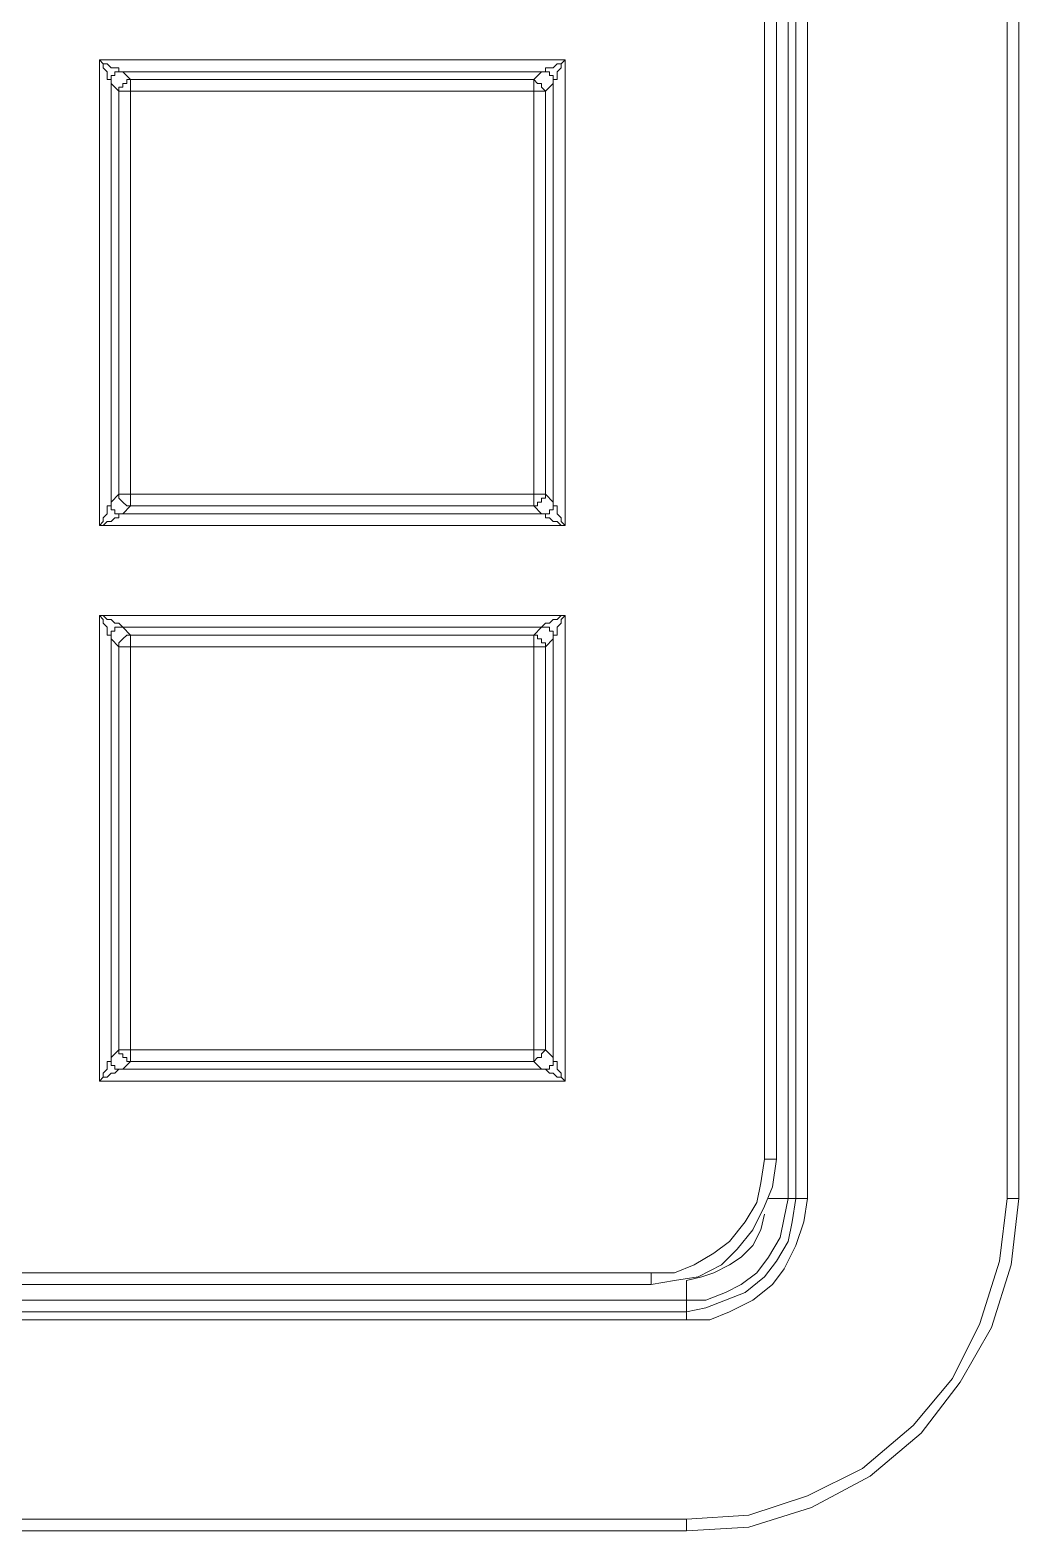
# Model space of a CAD drawing. Header units: centimetres. Extents: x -12.2 to 12.2, y -6.1 to 6.1.
# Drawn here: x -4.533 to -3.641, y -6.126 to -4.773 of the extents above; entities that cross this region are included whole.
import ezdxf

# ---------------------------------------------------------------- set-up
doc = ezdxf.new("R2010")
doc.units = ezdxf.units.CM
doc.header["$MEASUREMENT"] = 0
doc.layers.add('Camada 1', color=7, linetype='Continuous')

msp = doc.modelspace()

# ---------------------------------------------------------------- linework, layer by layer
at = {"layer": 'Camada 1', "lineweight": 9}
for points in [[(-3.84945, 5.81194), (-3.84945, 5.81194), (-3.84945, -5.8262), (-3.84945, -5.8262)], [(-3.8424, -5.8262), (-3.8424, -5.8262), (-3.8424, 5.81194), (-3.8424, 5.81194)], [(-3.83181, 5.81194), (-3.83181, 5.81194), (-3.83181, -5.8262), (-3.83181, -5.8262)], [(-3.6519, -5.8262), (-3.6519, -5.8262), (-3.6519, 5.81194), (-3.6519, 5.81194)], [(-3.64131, 5.81194), (-3.64131, 5.81194), (-3.64131, -5.8262), (-3.64131, -5.8262)], [(-3.87062, -5.79092), (-3.87062, -5.79092), (-3.87062, -2.9687), (-3.87062, -2.9687)], [(-3.86004, -2.9687), (-3.86004, -2.9687), (-3.86004, -5.79092), (-3.86004, -5.79092)], [(-4.47034, -4.79962), (-4.47034, -4.79962), (-4.05054, -4.79962), (-4.05054, -4.79962)], [(-4.47034, -5.21942), (-4.47034, -5.21942), (-4.47034, -4.79962), (-4.47034, -4.79962)], [(-4.05054, -4.79962), (-4.05054, -4.79962), (-4.05054, -5.21942), (-4.05054, -5.21942)], [(-4.0717, -4.8102), (-4.0717, -4.8102), (-4.44917, -4.8102), (-4.44917, -4.8102)], [(-4.44917, -4.8102), (-4.44917, -4.8102), (-4.44212, -4.81726), (-4.44212, -4.81726)], [(-4.44212, -4.81726), (-4.44212, -4.81726), (-4.07876, -4.81726), (-4.07876, -4.81726)], [(-4.07876, -4.81726), (-4.07876, -4.81726), (-4.0717, -4.8102), (-4.0717, -4.8102)], [(-4.45976, -4.82078), (-4.45976, -4.82078), (-4.45976, -5.19826), (-4.45976, -5.19826)], [(-4.4527, -4.82784), (-4.4527, -4.82784), (-4.45976, -4.82078), (-4.45976, -4.82078)], [(-4.4527, -5.1912), (-4.4527, -5.1912), (-4.4527, -4.82784), (-4.4527, -4.82784)], [(-4.07876, -4.82784), (-4.07876, -4.82784), (-4.44212, -4.82784), (-4.44212, -4.82784)], [(-4.44212, -4.82784), (-4.44212, -4.82784), (-4.44212, -5.1912), (-4.44212, -5.1912)], [(-4.07876, -5.1912), (-4.07876, -5.1912), (-4.07876, -4.82784), (-4.07876, -4.82784)], [(-4.06112, -4.82078), (-4.06112, -4.82078), (-4.06817, -4.82784), (-4.06817, -4.82784)], [(-4.06817, -4.82784), (-4.06817, -4.82784), (-4.06817, -5.1912), (-4.06817, -5.1912)], [(-4.06112, -5.19826), (-4.06112, -5.19826), (-4.06112, -4.82078), (-4.06112, -4.82078)], [(-4.45976, -5.19826), (-4.45976, -5.19826), (-4.4527, -5.1912), (-4.4527, -5.1912)], [(-4.44212, -5.1912), (-4.44212, -5.1912), (-4.07876, -5.1912), (-4.07876, -5.1912)], [(-4.06817, -5.1912), (-4.06817, -5.1912), (-4.06112, -5.19826), (-4.06112, -5.19826)], [(-4.44212, -5.20178), (-4.44212, -5.20178), (-4.44917, -5.20884), (-4.44917, -5.20884)], [(-4.44917, -5.20884), (-4.44917, -5.20884), (-4.0717, -5.20884), (-4.0717, -5.20884)], [(-4.07876, -5.20178), (-4.07876, -5.20178), (-4.44212, -5.20178), (-4.44212, -5.20178)], [(-4.0717, -5.20884), (-4.0717, -5.20884), (-4.07876, -5.20178), (-4.07876, -5.20178)], [(-4.05054, -5.21942), (-4.05054, -5.21942), (-4.47034, -5.21942), (-4.47034, -5.21942)], [(-4.47034, -5.30056), (-4.47034, -5.30056), (-4.05054, -5.30056), (-4.05054, -5.30056)], [(-4.47034, -5.72037), (-4.47034, -5.72037), (-4.47034, -5.30056), (-4.47034, -5.30056)], [(-4.05054, -5.30056), (-4.05054, -5.30056), (-4.05054, -5.72037), (-4.05054, -5.72037)], [(-4.0717, -5.31114), (-4.0717, -5.31114), (-4.44917, -5.31114), (-4.44917, -5.31114)], [(-4.44917, -5.31114), (-4.44917, -5.31114), (-4.44212, -5.3182), (-4.44212, -5.3182)], [(-4.44212, -5.3182), (-4.44212, -5.3182), (-4.07876, -5.3182), (-4.07876, -5.3182)], [(-4.07876, -5.3182), (-4.07876, -5.3182), (-4.0717, -5.31114), (-4.0717, -5.31114)], [(-4.45976, -5.32173), (-4.45976, -5.32173), (-4.45976, -5.6992), (-4.45976, -5.6992)], [(-4.4527, -5.32878), (-4.4527, -5.32878), (-4.45976, -5.32173), (-4.45976, -5.32173)], [(-4.4527, -5.69215), (-4.4527, -5.69215), (-4.4527, -5.32878), (-4.4527, -5.32878)], [(-4.44212, -5.32878), (-4.44212, -5.32878), (-4.44212, -5.69215), (-4.44212, -5.69215)], [(-4.07876, -5.32878), (-4.07876, -5.32878), (-4.44212, -5.32878), (-4.44212, -5.32878)], [(-4.07876, -5.69215), (-4.07876, -5.69215), (-4.07876, -5.32878), (-4.07876, -5.32878)], [(-4.06112, -5.32173), (-4.06112, -5.32173), (-4.06817, -5.32878), (-4.06817, -5.32878)], [(-4.06817, -5.32878), (-4.06817, -5.32878), (-4.06817, -5.69215), (-4.06817, -5.69215)], [(-4.06112, -5.6992), (-4.06112, -5.6992), (-4.06112, -5.32173), (-4.06112, -5.32173)], [(-4.45976, -5.6992), (-4.45976, -5.6992), (-4.4527, -5.69215), (-4.4527, -5.69215)], [(-4.44212, -5.69215), (-4.44212, -5.69215), (-4.07876, -5.69215), (-4.07876, -5.69215)], [(-4.06817, -5.69215), (-4.06817, -5.69215), (-4.06112, -5.6992), (-4.06112, -5.6992)], [(-4.44212, -5.70273), (-4.44212, -5.70273), (-4.44917, -5.70978), (-4.44917, -5.70978)], [(-4.44917, -5.70978), (-4.44917, -5.70978), (-4.0717, -5.70978), (-4.0717, -5.70978)], [(-4.07876, -5.70273), (-4.07876, -5.70273), (-4.44212, -5.70273), (-4.44212, -5.70273)], [(-4.0717, -5.70978), (-4.0717, -5.70978), (-4.07876, -5.70273), (-4.07876, -5.70273)], [(-4.05054, -5.72037), (-4.05054, -5.72037), (-4.47034, -5.72037), (-4.47034, -5.72037)], [(-3.84945, -5.8262), (-3.84945, -5.8262), (-3.8424, -5.8262), (-3.8424, -5.8262)], [(-11.83281, -5.89323), (-11.83281, -5.89323), (-3.97292, -5.89323), (-3.97292, -5.89323)], [(-3.97292, -5.90381), (-3.97292, -5.90381), (-11.83281, -5.90381), (-11.83281, -5.90381)], [(-3.94117, -5.91792), (-3.94117, -5.91792), (-11.86456, -5.91792), (-11.86456, -5.91792)], [(-3.94117, -5.91792), (-3.94117, -5.91792), (-3.94117, -5.92851), (-3.94117, -5.92851)], [(-11.86456, -5.92851), (-11.86456, -5.92851), (-3.94117, -5.92851), (-3.94117, -5.92851)], [(-3.94117, -5.93556), (-3.94117, -5.93556), (-11.86456, -5.93556), (-11.86456, -5.93556)], [(-11.86456, -6.11548), (-11.86456, -6.11548), (-3.94117, -6.11548), (-3.94117, -6.11548)], [(-3.94117, -6.12606), (-3.94117, -6.12606), (-11.86456, -6.12606), (-11.86456, -6.12606)]]:
    msp.add_open_spline(points, degree=3, dxfattribs=at)
for points, knots in [([(-4.47034, -4.79962), (-4.47034, -4.79962), (-4.46681, -4.80315), (-4.46681, -4.80315), (-4.46681, -4.80315), (-4.46329, -4.80315), (-4.46329, -4.80315), (-4.46329, -4.80315), (-4.45976, -4.80667), (-4.45976, -4.80667), (-4.45976, -4.80667), (-4.45623, -4.80667), (-4.45623, -4.80667), (-4.45623, -4.80667), (-4.4527, -4.80667), (-4.4527, -4.80667), (-4.4527, -4.80667), (-4.4527, -4.8102), (-4.4527, -4.8102), (-4.4527, -4.8102), (-4.44917, -4.8102), (-4.44917, -4.8102)], [0, 0, 0, 0, 0.1428571, 0.1428571, 0.1428571, 0.2857143, 0.2857143, 0.2857143, 0.4285714, 0.4285714, 0.4285714, 0.5714286, 0.5714286, 0.5714286, 0.7142857, 0.7142857, 0.7142857, 0.8571429, 0.8571429, 0.8571429, 1, 1, 1, 1]), ([(-4.45976, -4.82078), (-4.45976, -4.82078), (-4.45976, -4.82078), (-4.45976, -4.82078), (-4.45976, -4.82078), (-4.45976, -4.81726), (-4.45976, -4.81726), (-4.45976, -4.81726), (-4.46329, -4.81726), (-4.46329, -4.81726), (-4.46329, -4.81726), (-4.46329, -4.81373), (-4.46329, -4.81373), (-4.46329, -4.81373), (-4.46329, -4.8102), (-4.46329, -4.8102), (-4.46329, -4.8102), (-4.46681, -4.80667), (-4.46681, -4.80667), (-4.46681, -4.80667), (-4.46681, -4.80315), (-4.46681, -4.80315), (-4.46681, -4.80315), (-4.47034, -4.79962), (-4.47034, -4.79962)], [0, 0, 0, 0, 0.125, 0.125, 0.125, 0.25, 0.25, 0.25, 0.375, 0.375, 0.375, 0.5, 0.5, 0.5, 0.625, 0.625, 0.625, 0.75, 0.75, 0.75, 0.875, 0.875, 0.875, 1, 1, 1, 1]), ([(-4.0717, -4.8102), (-4.0717, -4.8102), (-4.0717, -4.8102), (-4.0717, -4.8102), (-4.0717, -4.8102), (-4.06817, -4.8102), (-4.06817, -4.8102), (-4.06817, -4.8102), (-4.06817, -4.80667), (-4.06817, -4.80667), (-4.06817, -4.80667), (-4.06465, -4.80667), (-4.06465, -4.80667), (-4.06465, -4.80667), (-4.06112, -4.80667), (-4.06112, -4.80667), (-4.06112, -4.80667), (-4.05759, -4.80315), (-4.05759, -4.80315), (-4.05759, -4.80315), (-4.05406, -4.80315), (-4.05406, -4.80315), (-4.05406, -4.80315), (-4.05054, -4.79962), (-4.05054, -4.79962)], [0, 0, 0, 0, 0.125, 0.125, 0.125, 0.25, 0.25, 0.25, 0.375, 0.375, 0.375, 0.5, 0.5, 0.5, 0.625, 0.625, 0.625, 0.75, 0.75, 0.75, 0.875, 0.875, 0.875, 1, 1, 1, 1]), ([(-4.05054, -4.79962), (-4.05054, -4.79962), (-4.05406, -4.80315), (-4.05406, -4.80315), (-4.05406, -4.80315), (-4.05406, -4.80667), (-4.05406, -4.80667), (-4.05406, -4.80667), (-4.05759, -4.8102), (-4.05759, -4.8102), (-4.05759, -4.8102), (-4.05759, -4.81373), (-4.05759, -4.81373), (-4.05759, -4.81373), (-4.05759, -4.81726), (-4.05759, -4.81726), (-4.05759, -4.81726), (-4.06112, -4.81726), (-4.06112, -4.81726), (-4.06112, -4.81726), (-4.06112, -4.82078), (-4.06112, -4.82078)], [0, 0, 0, 0, 0.1428571, 0.1428571, 0.1428571, 0.2857143, 0.2857143, 0.2857143, 0.4285714, 0.4285714, 0.4285714, 0.5714286, 0.5714286, 0.5714286, 0.7142857, 0.7142857, 0.7142857, 0.8571429, 0.8571429, 0.8571429, 1, 1, 1, 1]), ([(-4.44917, -4.8102), (-4.44917, -4.8102), (-4.4527, -4.8102), (-4.4527, -4.8102), (-4.4527, -4.8102), (-4.45623, -4.8102), (-4.45623, -4.8102), (-4.45623, -4.8102), (-4.45623, -4.81373), (-4.45623, -4.81373), (-4.45623, -4.81373), (-4.45976, -4.81373), (-4.45976, -4.81373), (-4.45976, -4.81373), (-4.45976, -4.81726), (-4.45976, -4.81726), (-4.45976, -4.81726), (-4.45976, -4.82078), (-4.45976, -4.82078)], [0, 0, 0, 0, 0.1666667, 0.1666667, 0.1666667, 0.3333333, 0.3333333, 0.3333333, 0.5, 0.5, 0.5, 0.6666667, 0.6666667, 0.6666667, 0.8333333, 0.8333333, 0.8333333, 1, 1, 1, 1]), ([(-4.44212, -4.81726), (-4.44212, -4.81726), (-4.44565, -4.81726), (-4.44565, -4.81726), (-4.44565, -4.81726), (-4.44565, -4.82078), (-4.44565, -4.82078), (-4.44565, -4.82078), (-4.44917, -4.82078), (-4.44917, -4.82078), (-4.44917, -4.82078), (-4.44917, -4.82431), (-4.44917, -4.82431), (-4.44917, -4.82431), (-4.4527, -4.82431), (-4.4527, -4.82431), (-4.4527, -4.82431), (-4.4527, -4.82784), (-4.4527, -4.82784)], [0, 0, 0, 0, 0.1666667, 0.1666667, 0.1666667, 0.3333333, 0.3333333, 0.3333333, 0.5, 0.5, 0.5, 0.6666667, 0.6666667, 0.6666667, 0.8333333, 0.8333333, 0.8333333, 1, 1, 1, 1]), ([(-4.44212, -4.81726), (-4.44212, -4.81726), (-4.44212, -4.81726), (-4.44212, -4.81726), (-4.44212, -4.81726), (-4.44212, -4.82078), (-4.44212, -4.82078), (-4.44212, -4.82078), (-4.44212, -4.82431), (-4.44212, -4.82431), (-4.44212, -4.82431), (-4.44212, -4.82784), (-4.44212, -4.82784)], [0, 0, 0, 0, 0.25, 0.25, 0.25, 0.5, 0.5, 0.5, 0.75, 0.75, 0.75, 1, 1, 1, 1]), ([(-4.06817, -4.82784), (-4.06817, -4.82784), (-4.06817, -4.82784), (-4.06817, -4.82784), (-4.06817, -4.82784), (-4.0717, -4.82431), (-4.0717, -4.82431), (-4.0717, -4.82431), (-4.0717, -4.82078), (-4.0717, -4.82078), (-4.0717, -4.82078), (-4.07523, -4.82078), (-4.07523, -4.82078), (-4.07523, -4.82078), (-4.07876, -4.81726), (-4.07876, -4.81726)], [0, 0, 0, 0, 0.2, 0.2, 0.2, 0.4, 0.4, 0.4, 0.6, 0.6, 0.6, 0.8, 0.8, 0.8, 1, 1, 1, 1]), ([(-4.07876, -4.81726), (-4.07876, -4.81726), (-4.07876, -4.81726), (-4.07876, -4.81726), (-4.07876, -4.81726), (-4.07876, -4.82078), (-4.07876, -4.82078), (-4.07876, -4.82078), (-4.07876, -4.82431), (-4.07876, -4.82431), (-4.07876, -4.82431), (-4.07876, -4.82784), (-4.07876, -4.82784)], [0, 0, 0, 0, 0.25, 0.25, 0.25, 0.5, 0.5, 0.5, 0.75, 0.75, 0.75, 1, 1, 1, 1]), ([(-4.06112, -4.82078), (-4.06112, -4.82078), (-4.06112, -4.81726), (-4.06112, -4.81726), (-4.06112, -4.81726), (-4.06112, -4.81373), (-4.06112, -4.81373), (-4.06112, -4.81373), (-4.06465, -4.81373), (-4.06465, -4.81373), (-4.06465, -4.81373), (-4.06465, -4.8102), (-4.06465, -4.8102), (-4.06465, -4.8102), (-4.06817, -4.8102), (-4.06817, -4.8102), (-4.06817, -4.8102), (-4.0717, -4.8102), (-4.0717, -4.8102)], [0, 0, 0, 0, 0.1666667, 0.1666667, 0.1666667, 0.3333333, 0.3333333, 0.3333333, 0.5, 0.5, 0.5, 0.6666667, 0.6666667, 0.6666667, 0.8333333, 0.8333333, 0.8333333, 1, 1, 1, 1]), ([(-4.44212, -4.82784), (-4.44212, -4.82784), (-4.44565, -4.82784), (-4.44565, -4.82784), (-4.44565, -4.82784), (-4.44917, -4.82784), (-4.44917, -4.82784), (-4.44917, -4.82784), (-4.4527, -4.82784), (-4.4527, -4.82784)], [0, 0, 0, 0, 0.3333333, 0.3333333, 0.3333333, 0.6666667, 0.6666667, 0.6666667, 1, 1, 1, 1]), ([(-4.06817, -4.82784), (-4.06817, -4.82784), (-4.06817, -4.82784), (-4.06817, -4.82784), (-4.06817, -4.82784), (-4.0717, -4.82784), (-4.0717, -4.82784), (-4.0717, -4.82784), (-4.07523, -4.82784), (-4.07523, -4.82784), (-4.07523, -4.82784), (-4.07876, -4.82784), (-4.07876, -4.82784)], [0, 0, 0, 0, 0.25, 0.25, 0.25, 0.5, 0.5, 0.5, 0.75, 0.75, 0.75, 1, 1, 1, 1]), ([(-4.4527, -5.1912), (-4.4527, -5.1912), (-4.4527, -5.19473), (-4.4527, -5.19473), (-4.4527, -5.19473), (-4.44917, -5.19826), (-4.44917, -5.19826), (-4.44917, -5.19826), (-4.44565, -5.20178), (-4.44565, -5.20178), (-4.44565, -5.20178), (-4.44212, -5.20178), (-4.44212, -5.20178)], [0, 0, 0, 0, 0.25, 0.25, 0.25, 0.5, 0.5, 0.5, 0.75, 0.75, 0.75, 1, 1, 1, 1]), ([(-4.44212, -5.1912), (-4.44212, -5.1912), (-4.44565, -5.1912), (-4.44565, -5.1912), (-4.44565, -5.1912), (-4.44917, -5.1912), (-4.44917, -5.1912), (-4.44917, -5.1912), (-4.4527, -5.1912), (-4.4527, -5.1912)], [0, 0, 0, 0, 0.3333333, 0.3333333, 0.3333333, 0.6666667, 0.6666667, 0.6666667, 1, 1, 1, 1]), ([(-4.44212, -5.1912), (-4.44212, -5.1912), (-4.44212, -5.19473), (-4.44212, -5.19473), (-4.44212, -5.19473), (-4.44212, -5.19826), (-4.44212, -5.19826), (-4.44212, -5.19826), (-4.44212, -5.20178), (-4.44212, -5.20178)], [0, 0, 0, 0, 0.3333333, 0.3333333, 0.3333333, 0.6666667, 0.6666667, 0.6666667, 1, 1, 1, 1]), ([(-4.06817, -5.1912), (-4.06817, -5.1912), (-4.06817, -5.19473), (-4.06817, -5.19473), (-4.06817, -5.19473), (-4.0717, -5.19473), (-4.0717, -5.19473), (-4.0717, -5.19473), (-4.0717, -5.19826), (-4.0717, -5.19826), (-4.0717, -5.19826), (-4.07523, -5.19826), (-4.07523, -5.19826), (-4.07523, -5.19826), (-4.07523, -5.20178), (-4.07523, -5.20178), (-4.07523, -5.20178), (-4.07876, -5.20178), (-4.07876, -5.20178)], [0, 0, 0, 0, 0.1666667, 0.1666667, 0.1666667, 0.3333333, 0.3333333, 0.3333333, 0.5, 0.5, 0.5, 0.6666667, 0.6666667, 0.6666667, 0.8333333, 0.8333333, 0.8333333, 1, 1, 1, 1]), ([(-4.07876, -5.1912), (-4.07876, -5.1912), (-4.07876, -5.19473), (-4.07876, -5.19473), (-4.07876, -5.19473), (-4.07876, -5.19826), (-4.07876, -5.19826), (-4.07876, -5.19826), (-4.07876, -5.20178), (-4.07876, -5.20178)], [0, 0, 0, 0, 0.3333333, 0.3333333, 0.3333333, 0.6666667, 0.6666667, 0.6666667, 1, 1, 1, 1]), ([(-4.06817, -5.1912), (-4.06817, -5.1912), (-4.06817, -5.1912), (-4.06817, -5.1912), (-4.06817, -5.1912), (-4.0717, -5.1912), (-4.0717, -5.1912), (-4.0717, -5.1912), (-4.07523, -5.1912), (-4.07523, -5.1912), (-4.07523, -5.1912), (-4.07876, -5.1912), (-4.07876, -5.1912)], [0, 0, 0, 0, 0.25, 0.25, 0.25, 0.5, 0.5, 0.5, 0.75, 0.75, 0.75, 1, 1, 1, 1]), ([(-4.47034, -5.21942), (-4.47034, -5.21942), (-4.46681, -5.2159), (-4.46681, -5.2159), (-4.46681, -5.2159), (-4.46681, -5.21237), (-4.46681, -5.21237), (-4.46681, -5.21237), (-4.46329, -5.20884), (-4.46329, -5.20884), (-4.46329, -5.20884), (-4.46329, -5.20531), (-4.46329, -5.20531), (-4.46329, -5.20531), (-4.46329, -5.20178), (-4.46329, -5.20178), (-4.46329, -5.20178), (-4.45976, -5.20178), (-4.45976, -5.20178), (-4.45976, -5.20178), (-4.45976, -5.19826), (-4.45976, -5.19826)], [0, 0, 0, 0, 0.1428571, 0.1428571, 0.1428571, 0.2857143, 0.2857143, 0.2857143, 0.4285714, 0.4285714, 0.4285714, 0.5714286, 0.5714286, 0.5714286, 0.7142857, 0.7142857, 0.7142857, 0.8571429, 0.8571429, 0.8571429, 1, 1, 1, 1]), ([(-4.44917, -5.20884), (-4.44917, -5.20884), (-4.44917, -5.20884), (-4.44917, -5.20884), (-4.44917, -5.20884), (-4.4527, -5.20884), (-4.4527, -5.20884), (-4.4527, -5.20884), (-4.4527, -5.21237), (-4.4527, -5.21237), (-4.4527, -5.21237), (-4.45623, -5.21237), (-4.45623, -5.21237), (-4.45623, -5.21237), (-4.45976, -5.2159), (-4.45976, -5.2159), (-4.45976, -5.2159), (-4.46329, -5.2159), (-4.46329, -5.2159), (-4.46329, -5.2159), (-4.46681, -5.21942), (-4.46681, -5.21942), (-4.46681, -5.21942), (-4.47034, -5.21942), (-4.47034, -5.21942)], [0, 0, 0, 0, 0.125, 0.125, 0.125, 0.25, 0.25, 0.25, 0.375, 0.375, 0.375, 0.5, 0.5, 0.5, 0.625, 0.625, 0.625, 0.75, 0.75, 0.75, 0.875, 0.875, 0.875, 1, 1, 1, 1]), ([(-4.45976, -5.19826), (-4.45976, -5.19826), (-4.45976, -5.20178), (-4.45976, -5.20178), (-4.45976, -5.20178), (-4.45976, -5.20531), (-4.45976, -5.20531), (-4.45976, -5.20531), (-4.45623, -5.20531), (-4.45623, -5.20531), (-4.45623, -5.20531), (-4.45623, -5.20884), (-4.45623, -5.20884), (-4.45623, -5.20884), (-4.4527, -5.20884), (-4.4527, -5.20884), (-4.4527, -5.20884), (-4.44917, -5.20884), (-4.44917, -5.20884)], [0, 0, 0, 0, 0.1666667, 0.1666667, 0.1666667, 0.3333333, 0.3333333, 0.3333333, 0.5, 0.5, 0.5, 0.6666667, 0.6666667, 0.6666667, 0.8333333, 0.8333333, 0.8333333, 1, 1, 1, 1]), ([(-4.06112, -5.19826), (-4.06112, -5.19826), (-4.06112, -5.20178), (-4.06112, -5.20178), (-4.06112, -5.20178), (-4.06112, -5.20531), (-4.06112, -5.20531), (-4.06112, -5.20531), (-4.06465, -5.20531), (-4.06465, -5.20531), (-4.06465, -5.20531), (-4.06465, -5.20884), (-4.06465, -5.20884), (-4.06465, -5.20884), (-4.06817, -5.20884), (-4.06817, -5.20884), (-4.06817, -5.20884), (-4.0717, -5.20884), (-4.0717, -5.20884)], [0, 0, 0, 0, 0.1666667, 0.1666667, 0.1666667, 0.3333333, 0.3333333, 0.3333333, 0.5, 0.5, 0.5, 0.6666667, 0.6666667, 0.6666667, 0.8333333, 0.8333333, 0.8333333, 1, 1, 1, 1]), ([(-4.05054, -5.21942), (-4.05054, -5.21942), (-4.05406, -5.21942), (-4.05406, -5.21942), (-4.05406, -5.21942), (-4.05759, -5.2159), (-4.05759, -5.2159), (-4.05759, -5.2159), (-4.06112, -5.2159), (-4.06112, -5.2159), (-4.06112, -5.2159), (-4.06465, -5.21237), (-4.06465, -5.21237), (-4.06465, -5.21237), (-4.06817, -5.21237), (-4.06817, -5.21237), (-4.06817, -5.21237), (-4.06817, -5.20884), (-4.06817, -5.20884), (-4.06817, -5.20884), (-4.0717, -5.20884), (-4.0717, -5.20884)], [0, 0, 0, 0, 0.1428571, 0.1428571, 0.1428571, 0.2857143, 0.2857143, 0.2857143, 0.4285714, 0.4285714, 0.4285714, 0.5714286, 0.5714286, 0.5714286, 0.7142857, 0.7142857, 0.7142857, 0.8571429, 0.8571429, 0.8571429, 1, 1, 1, 1]), ([(-4.06112, -5.19826), (-4.06112, -5.19826), (-4.06112, -5.20178), (-4.06112, -5.20178), (-4.06112, -5.20178), (-4.05759, -5.20178), (-4.05759, -5.20178), (-4.05759, -5.20178), (-4.05759, -5.20531), (-4.05759, -5.20531), (-4.05759, -5.20531), (-4.05759, -5.20884), (-4.05759, -5.20884), (-4.05759, -5.20884), (-4.05406, -5.21237), (-4.05406, -5.21237), (-4.05406, -5.21237), (-4.05406, -5.2159), (-4.05406, -5.2159), (-4.05406, -5.2159), (-4.05054, -5.21942), (-4.05054, -5.21942)], [0, 0, 0, 0, 0.1428571, 0.1428571, 0.1428571, 0.2857143, 0.2857143, 0.2857143, 0.4285714, 0.4285714, 0.4285714, 0.5714286, 0.5714286, 0.5714286, 0.7142857, 0.7142857, 0.7142857, 0.8571429, 0.8571429, 0.8571429, 1, 1, 1, 1]), ([(-4.45976, -5.32173), (-4.45976, -5.32173), (-4.45976, -5.3182), (-4.45976, -5.3182), (-4.45976, -5.3182), (-4.46329, -5.3182), (-4.46329, -5.3182), (-4.46329, -5.3182), (-4.46329, -5.31467), (-4.46329, -5.31467), (-4.46329, -5.31467), (-4.46329, -5.31114), (-4.46329, -5.31114), (-4.46329, -5.31114), (-4.46681, -5.30762), (-4.46681, -5.30762), (-4.46681, -5.30762), (-4.46681, -5.30409), (-4.46681, -5.30409), (-4.46681, -5.30409), (-4.47034, -5.30056), (-4.47034, -5.30056)], [0, 0, 0, 0, 0.1428571, 0.1428571, 0.1428571, 0.2857143, 0.2857143, 0.2857143, 0.4285714, 0.4285714, 0.4285714, 0.5714286, 0.5714286, 0.5714286, 0.7142857, 0.7142857, 0.7142857, 0.8571429, 0.8571429, 0.8571429, 1, 1, 1, 1]), ([(-4.47034, -5.30056), (-4.47034, -5.30056), (-4.46681, -5.30056), (-4.46681, -5.30056), (-4.46681, -5.30056), (-4.46329, -5.30409), (-4.46329, -5.30409), (-4.46329, -5.30409), (-4.45976, -5.30409), (-4.45976, -5.30409), (-4.45976, -5.30409), (-4.45623, -5.30762), (-4.45623, -5.30762), (-4.45623, -5.30762), (-4.4527, -5.30762), (-4.4527, -5.30762), (-4.4527, -5.30762), (-4.44917, -5.31114), (-4.44917, -5.31114)], [0, 0, 0, 0, 0.1666667, 0.1666667, 0.1666667, 0.3333333, 0.3333333, 0.3333333, 0.5, 0.5, 0.5, 0.6666667, 0.6666667, 0.6666667, 0.8333333, 0.8333333, 0.8333333, 1, 1, 1, 1]), ([(-4.0717, -5.31114), (-4.0717, -5.31114), (-4.0717, -5.31114), (-4.0717, -5.31114), (-4.0717, -5.31114), (-4.06817, -5.30762), (-4.06817, -5.30762), (-4.06817, -5.30762), (-4.06465, -5.30762), (-4.06465, -5.30762), (-4.06465, -5.30762), (-4.06112, -5.30409), (-4.06112, -5.30409), (-4.06112, -5.30409), (-4.05759, -5.30409), (-4.05759, -5.30409), (-4.05759, -5.30409), (-4.05406, -5.30056), (-4.05406, -5.30056), (-4.05406, -5.30056), (-4.05054, -5.30056), (-4.05054, -5.30056)], [0, 0, 0, 0, 0.1428571, 0.1428571, 0.1428571, 0.2857143, 0.2857143, 0.2857143, 0.4285714, 0.4285714, 0.4285714, 0.5714286, 0.5714286, 0.5714286, 0.7142857, 0.7142857, 0.7142857, 0.8571429, 0.8571429, 0.8571429, 1, 1, 1, 1]), ([(-4.05054, -5.30056), (-4.05054, -5.30056), (-4.05406, -5.30409), (-4.05406, -5.30409), (-4.05406, -5.30409), (-4.05406, -5.30762), (-4.05406, -5.30762), (-4.05406, -5.30762), (-4.05759, -5.31114), (-4.05759, -5.31114), (-4.05759, -5.31114), (-4.05759, -5.31467), (-4.05759, -5.31467), (-4.05759, -5.31467), (-4.05759, -5.3182), (-4.05759, -5.3182), (-4.05759, -5.3182), (-4.06112, -5.3182), (-4.06112, -5.3182), (-4.06112, -5.3182), (-4.06112, -5.32173), (-4.06112, -5.32173)], [0, 0, 0, 0, 0.1428571, 0.1428571, 0.1428571, 0.2857143, 0.2857143, 0.2857143, 0.4285714, 0.4285714, 0.4285714, 0.5714286, 0.5714286, 0.5714286, 0.7142857, 0.7142857, 0.7142857, 0.8571429, 0.8571429, 0.8571429, 1, 1, 1, 1]), ([(-4.44917, -5.31114), (-4.44917, -5.31114), (-4.4527, -5.31114), (-4.4527, -5.31114), (-4.4527, -5.31114), (-4.45623, -5.31114), (-4.45623, -5.31114), (-4.45623, -5.31114), (-4.45623, -5.31467), (-4.45623, -5.31467), (-4.45623, -5.31467), (-4.45976, -5.31467), (-4.45976, -5.31467), (-4.45976, -5.31467), (-4.45976, -5.3182), (-4.45976, -5.3182), (-4.45976, -5.3182), (-4.45976, -5.32173), (-4.45976, -5.32173)], [0, 0, 0, 0, 0.1666667, 0.1666667, 0.1666667, 0.3333333, 0.3333333, 0.3333333, 0.5, 0.5, 0.5, 0.6666667, 0.6666667, 0.6666667, 0.8333333, 0.8333333, 0.8333333, 1, 1, 1, 1]), ([(-4.44212, -5.3182), (-4.44212, -5.3182), (-4.44565, -5.3182), (-4.44565, -5.3182), (-4.44565, -5.3182), (-4.44917, -5.32173), (-4.44917, -5.32173), (-4.44917, -5.32173), (-4.4527, -5.32526), (-4.4527, -5.32526), (-4.4527, -5.32526), (-4.4527, -5.32878), (-4.4527, -5.32878)], [0, 0, 0, 0, 0.25, 0.25, 0.25, 0.5, 0.5, 0.5, 0.75, 0.75, 0.75, 1, 1, 1, 1]), ([(-4.44212, -5.3182), (-4.44212, -5.3182), (-4.44212, -5.3182), (-4.44212, -5.3182), (-4.44212, -5.3182), (-4.44212, -5.32173), (-4.44212, -5.32173), (-4.44212, -5.32173), (-4.44212, -5.32526), (-4.44212, -5.32526), (-4.44212, -5.32526), (-4.44212, -5.32878), (-4.44212, -5.32878)], [0, 0, 0, 0, 0.25, 0.25, 0.25, 0.5, 0.5, 0.5, 0.75, 0.75, 0.75, 1, 1, 1, 1]), ([(-4.06817, -5.32878), (-4.06817, -5.32878), (-4.06817, -5.32526), (-4.06817, -5.32526), (-4.06817, -5.32526), (-4.0717, -5.32526), (-4.0717, -5.32526), (-4.0717, -5.32526), (-4.0717, -5.32173), (-4.0717, -5.32173), (-4.0717, -5.32173), (-4.07523, -5.32173), (-4.07523, -5.32173), (-4.07523, -5.32173), (-4.07523, -5.3182), (-4.07523, -5.3182), (-4.07523, -5.3182), (-4.07876, -5.3182), (-4.07876, -5.3182)], [0, 0, 0, 0, 0.1666667, 0.1666667, 0.1666667, 0.3333333, 0.3333333, 0.3333333, 0.5, 0.5, 0.5, 0.6666667, 0.6666667, 0.6666667, 0.8333333, 0.8333333, 0.8333333, 1, 1, 1, 1]), ([(-4.07876, -5.3182), (-4.07876, -5.3182), (-4.07876, -5.3182), (-4.07876, -5.3182), (-4.07876, -5.3182), (-4.07876, -5.32173), (-4.07876, -5.32173), (-4.07876, -5.32173), (-4.07876, -5.32526), (-4.07876, -5.32526), (-4.07876, -5.32526), (-4.07876, -5.32878), (-4.07876, -5.32878)], [0, 0, 0, 0, 0.25, 0.25, 0.25, 0.5, 0.5, 0.5, 0.75, 0.75, 0.75, 1, 1, 1, 1]), ([(-4.06112, -5.32173), (-4.06112, -5.32173), (-4.06112, -5.3182), (-4.06112, -5.3182), (-4.06112, -5.3182), (-4.06112, -5.31467), (-4.06112, -5.31467), (-4.06112, -5.31467), (-4.06465, -5.31467), (-4.06465, -5.31467), (-4.06465, -5.31467), (-4.06465, -5.31114), (-4.06465, -5.31114), (-4.06465, -5.31114), (-4.06817, -5.31114), (-4.06817, -5.31114), (-4.06817, -5.31114), (-4.0717, -5.31114), (-4.0717, -5.31114)], [0, 0, 0, 0, 0.1666667, 0.1666667, 0.1666667, 0.3333333, 0.3333333, 0.3333333, 0.5, 0.5, 0.5, 0.6666667, 0.6666667, 0.6666667, 0.8333333, 0.8333333, 0.8333333, 1, 1, 1, 1]), ([(-4.44212, -5.32878), (-4.44212, -5.32878), (-4.44565, -5.32878), (-4.44565, -5.32878), (-4.44565, -5.32878), (-4.44917, -5.32878), (-4.44917, -5.32878), (-4.44917, -5.32878), (-4.4527, -5.32878), (-4.4527, -5.32878)], [0, 0, 0, 0, 0.3333333, 0.3333333, 0.3333333, 0.6666667, 0.6666667, 0.6666667, 1, 1, 1, 1]), ([(-4.06817, -5.32878), (-4.06817, -5.32878), (-4.06817, -5.32878), (-4.06817, -5.32878), (-4.06817, -5.32878), (-4.0717, -5.32878), (-4.0717, -5.32878), (-4.0717, -5.32878), (-4.07523, -5.32878), (-4.07523, -5.32878), (-4.07523, -5.32878), (-4.07876, -5.32878), (-4.07876, -5.32878)], [0, 0, 0, 0, 0.25, 0.25, 0.25, 0.5, 0.5, 0.5, 0.75, 0.75, 0.75, 1, 1, 1, 1]), ([(-4.4527, -5.69215), (-4.4527, -5.69215), (-4.4527, -5.69215), (-4.4527, -5.69215), (-4.4527, -5.69215), (-4.4527, -5.69567), (-4.4527, -5.69567), (-4.4527, -5.69567), (-4.44917, -5.69567), (-4.44917, -5.69567), (-4.44917, -5.69567), (-4.44917, -5.6992), (-4.44917, -5.6992), (-4.44917, -5.6992), (-4.44565, -5.6992), (-4.44565, -5.6992), (-4.44565, -5.6992), (-4.44565, -5.70273), (-4.44565, -5.70273), (-4.44565, -5.70273), (-4.44212, -5.70273), (-4.44212, -5.70273)], [0, 0, 0, 0, 0.1428571, 0.1428571, 0.1428571, 0.2857143, 0.2857143, 0.2857143, 0.4285714, 0.4285714, 0.4285714, 0.5714286, 0.5714286, 0.5714286, 0.7142857, 0.7142857, 0.7142857, 0.8571429, 0.8571429, 0.8571429, 1, 1, 1, 1]), ([(-4.44212, -5.69215), (-4.44212, -5.69215), (-4.44565, -5.69215), (-4.44565, -5.69215), (-4.44565, -5.69215), (-4.44917, -5.69215), (-4.44917, -5.69215), (-4.44917, -5.69215), (-4.4527, -5.69215), (-4.4527, -5.69215)], [0, 0, 0, 0, 0.3333333, 0.3333333, 0.3333333, 0.6666667, 0.6666667, 0.6666667, 1, 1, 1, 1]), ([(-4.44212, -5.69215), (-4.44212, -5.69215), (-4.44212, -5.69215), (-4.44212, -5.69215), (-4.44212, -5.69215), (-4.44212, -5.69567), (-4.44212, -5.69567), (-4.44212, -5.69567), (-4.44212, -5.6992), (-4.44212, -5.6992), (-4.44212, -5.6992), (-4.44212, -5.70273), (-4.44212, -5.70273)], [0, 0, 0, 0, 0.25, 0.25, 0.25, 0.5, 0.5, 0.5, 0.75, 0.75, 0.75, 1, 1, 1, 1]), ([(-4.06817, -5.69215), (-4.06817, -5.69215), (-4.06817, -5.69215), (-4.06817, -5.69215), (-4.06817, -5.69215), (-4.0717, -5.69567), (-4.0717, -5.69567), (-4.0717, -5.69567), (-4.0717, -5.6992), (-4.0717, -5.6992), (-4.0717, -5.6992), (-4.07523, -5.6992), (-4.07523, -5.6992), (-4.07523, -5.6992), (-4.07876, -5.70273), (-4.07876, -5.70273)], [0, 0, 0, 0, 0.2, 0.2, 0.2, 0.4, 0.4, 0.4, 0.6, 0.6, 0.6, 0.8, 0.8, 0.8, 1, 1, 1, 1]), ([(-4.07876, -5.69215), (-4.07876, -5.69215), (-4.07876, -5.69215), (-4.07876, -5.69215), (-4.07876, -5.69215), (-4.07876, -5.69567), (-4.07876, -5.69567), (-4.07876, -5.69567), (-4.07876, -5.6992), (-4.07876, -5.6992), (-4.07876, -5.6992), (-4.07876, -5.70273), (-4.07876, -5.70273)], [0, 0, 0, 0, 0.25, 0.25, 0.25, 0.5, 0.5, 0.5, 0.75, 0.75, 0.75, 1, 1, 1, 1]), ([(-4.06817, -5.69215), (-4.06817, -5.69215), (-4.06817, -5.69215), (-4.06817, -5.69215), (-4.06817, -5.69215), (-4.0717, -5.69215), (-4.0717, -5.69215), (-4.0717, -5.69215), (-4.07523, -5.69215), (-4.07523, -5.69215), (-4.07523, -5.69215), (-4.07876, -5.69215), (-4.07876, -5.69215)], [0, 0, 0, 0, 0.25, 0.25, 0.25, 0.5, 0.5, 0.5, 0.75, 0.75, 0.75, 1, 1, 1, 1]), ([(-4.47034, -5.72037), (-4.47034, -5.72037), (-4.46681, -5.71684), (-4.46681, -5.71684), (-4.46681, -5.71684), (-4.46681, -5.71331), (-4.46681, -5.71331), (-4.46681, -5.71331), (-4.46329, -5.70978), (-4.46329, -5.70978), (-4.46329, -5.70978), (-4.46329, -5.70626), (-4.46329, -5.70626), (-4.46329, -5.70626), (-4.46329, -5.70273), (-4.46329, -5.70273), (-4.46329, -5.70273), (-4.45976, -5.70273), (-4.45976, -5.70273), (-4.45976, -5.70273), (-4.45976, -5.6992), (-4.45976, -5.6992)], [0, 0, 0, 0, 0.1428571, 0.1428571, 0.1428571, 0.2857143, 0.2857143, 0.2857143, 0.4285714, 0.4285714, 0.4285714, 0.5714286, 0.5714286, 0.5714286, 0.7142857, 0.7142857, 0.7142857, 0.8571429, 0.8571429, 0.8571429, 1, 1, 1, 1]), ([(-4.44917, -5.70978), (-4.44917, -5.70978), (-4.44917, -5.70978), (-4.44917, -5.70978), (-4.44917, -5.70978), (-4.4527, -5.70978), (-4.4527, -5.70978), (-4.4527, -5.70978), (-4.45623, -5.71331), (-4.45623, -5.71331), (-4.45623, -5.71331), (-4.45976, -5.71331), (-4.45976, -5.71331), (-4.45976, -5.71331), (-4.46329, -5.71684), (-4.46329, -5.71684), (-4.46329, -5.71684), (-4.46681, -5.71684), (-4.46681, -5.71684), (-4.46681, -5.71684), (-4.47034, -5.72037), (-4.47034, -5.72037)], [0, 0, 0, 0, 0.1428571, 0.1428571, 0.1428571, 0.2857143, 0.2857143, 0.2857143, 0.4285714, 0.4285714, 0.4285714, 0.5714286, 0.5714286, 0.5714286, 0.7142857, 0.7142857, 0.7142857, 0.8571429, 0.8571429, 0.8571429, 1, 1, 1, 1]), ([(-4.45976, -5.6992), (-4.45976, -5.6992), (-4.45976, -5.70273), (-4.45976, -5.70273), (-4.45976, -5.70273), (-4.45976, -5.70626), (-4.45976, -5.70626), (-4.45976, -5.70626), (-4.45623, -5.70626), (-4.45623, -5.70626), (-4.45623, -5.70626), (-4.45623, -5.70978), (-4.45623, -5.70978), (-4.45623, -5.70978), (-4.4527, -5.70978), (-4.4527, -5.70978), (-4.4527, -5.70978), (-4.44917, -5.70978), (-4.44917, -5.70978)], [0, 0, 0, 0, 0.1666667, 0.1666667, 0.1666667, 0.3333333, 0.3333333, 0.3333333, 0.5, 0.5, 0.5, 0.6666667, 0.6666667, 0.6666667, 0.8333333, 0.8333333, 0.8333333, 1, 1, 1, 1]), ([(-4.06112, -5.6992), (-4.06112, -5.6992), (-4.06112, -5.70273), (-4.06112, -5.70273), (-4.06112, -5.70273), (-4.06112, -5.70626), (-4.06112, -5.70626), (-4.06112, -5.70626), (-4.06465, -5.70626), (-4.06465, -5.70626), (-4.06465, -5.70626), (-4.06465, -5.70978), (-4.06465, -5.70978), (-4.06465, -5.70978), (-4.06817, -5.70978), (-4.06817, -5.70978), (-4.06817, -5.70978), (-4.0717, -5.70978), (-4.0717, -5.70978)], [0, 0, 0, 0, 0.1666667, 0.1666667, 0.1666667, 0.3333333, 0.3333333, 0.3333333, 0.5, 0.5, 0.5, 0.6666667, 0.6666667, 0.6666667, 0.8333333, 0.8333333, 0.8333333, 1, 1, 1, 1]), ([(-4.05054, -5.72037), (-4.05054, -5.72037), (-4.05406, -5.71684), (-4.05406, -5.71684), (-4.05406, -5.71684), (-4.05759, -5.71684), (-4.05759, -5.71684), (-4.05759, -5.71684), (-4.06112, -5.71331), (-4.06112, -5.71331), (-4.06112, -5.71331), (-4.06465, -5.71331), (-4.06465, -5.71331), (-4.06465, -5.71331), (-4.06817, -5.70978), (-4.06817, -5.70978), (-4.06817, -5.70978), (-4.0717, -5.70978), (-4.0717, -5.70978)], [0, 0, 0, 0, 0.1666667, 0.1666667, 0.1666667, 0.3333333, 0.3333333, 0.3333333, 0.5, 0.5, 0.5, 0.6666667, 0.6666667, 0.6666667, 0.8333333, 0.8333333, 0.8333333, 1, 1, 1, 1]), ([(-4.06112, -5.6992), (-4.06112, -5.6992), (-4.06112, -5.6992), (-4.06112, -5.6992), (-4.06112, -5.6992), (-4.06112, -5.70273), (-4.06112, -5.70273), (-4.06112, -5.70273), (-4.05759, -5.70273), (-4.05759, -5.70273), (-4.05759, -5.70273), (-4.05759, -5.70626), (-4.05759, -5.70626), (-4.05759, -5.70626), (-4.05759, -5.70978), (-4.05759, -5.70978), (-4.05759, -5.70978), (-4.05406, -5.71331), (-4.05406, -5.71331), (-4.05406, -5.71331), (-4.05406, -5.71684), (-4.05406, -5.71684), (-4.05406, -5.71684), (-4.05054, -5.72037), (-4.05054, -5.72037)], [0, 0, 0, 0, 0.125, 0.125, 0.125, 0.25, 0.25, 0.25, 0.375, 0.375, 0.375, 0.5, 0.5, 0.5, 0.625, 0.625, 0.625, 0.75, 0.75, 0.75, 0.875, 0.875, 0.875, 1, 1, 1, 1]), ([(-3.97292, -5.89323), (-3.97292, -5.89323), (-3.95176, -5.89323), (-3.95176, -5.89323), (-3.95176, -5.89323), (-3.93412, -5.88617), (-3.93412, -5.88617), (-3.93412, -5.88617), (-3.91648, -5.87559), (-3.91648, -5.87559), (-3.91648, -5.87559), (-3.90237, -5.86501), (-3.90237, -5.86501), (-3.90237, -5.86501), (-3.88826, -5.84737), (-3.88826, -5.84737), (-3.88826, -5.84737), (-3.87767, -5.82973), (-3.87767, -5.82973), (-3.87767, -5.82973), (-3.87415, -5.81209), (-3.87415, -5.81209), (-3.87415, -5.81209), (-3.87062, -5.79092), (-3.87062, -5.79092)], [0, 0, 0, 0, 0.125, 0.125, 0.125, 0.25, 0.25, 0.25, 0.375, 0.375, 0.375, 0.5, 0.5, 0.5, 0.625, 0.625, 0.625, 0.75, 0.75, 0.75, 0.875, 0.875, 0.875, 1, 1, 1, 1]), ([(-3.86004, -5.79092), (-3.86004, -5.79092), (-3.86356, -5.81562), (-3.86356, -5.81562), (-3.86356, -5.81562), (-3.87062, -5.83326), (-3.87062, -5.83326), (-3.87062, -5.83326), (-3.8812, -5.85442), (-3.8812, -5.85442), (-3.8812, -5.85442), (-3.89531, -5.87206), (-3.89531, -5.87206), (-3.89531, -5.87206), (-3.90942, -5.88617), (-3.90942, -5.88617), (-3.90942, -5.88617), (-3.93059, -5.89676), (-3.93059, -5.89676), (-3.93059, -5.89676), (-3.95176, -5.90028), (-3.95176, -5.90028), (-3.95176, -5.90028), (-3.97292, -5.90381), (-3.97292, -5.90381)], [0, 0, 0, 0, 0.125, 0.125, 0.125, 0.25, 0.25, 0.25, 0.375, 0.375, 0.375, 0.5, 0.5, 0.5, 0.625, 0.625, 0.625, 0.75, 0.75, 0.75, 0.875, 0.875, 0.875, 1, 1, 1, 1]), ([(-3.87062, -5.79092), (-3.87062, -5.79092), (-3.87062, -5.79092), (-3.87062, -5.79092), (-3.87062, -5.79092), (-3.86709, -5.79092), (-3.86709, -5.79092), (-3.86709, -5.79092), (-3.86356, -5.79092), (-3.86356, -5.79092), (-3.86356, -5.79092), (-3.86004, -5.79092), (-3.86004, -5.79092)], [0, 0, 0, 0, 0.25, 0.25, 0.25, 0.5, 0.5, 0.5, 0.75, 0.75, 0.75, 1, 1, 1, 1]), ([(-3.83181, -5.8262), (-3.83181, -5.8262), (-3.83534, -5.84737), (-3.83534, -5.84737), (-3.83534, -5.84737), (-3.8424, -5.86853), (-3.8424, -5.86853), (-3.8424, -5.86853), (-3.85298, -5.8897), (-3.85298, -5.8897), (-3.85298, -5.8897), (-3.86356, -5.90381), (-3.86356, -5.90381), (-3.86356, -5.90381), (-3.8812, -5.91792), (-3.8812, -5.91792), (-3.8812, -5.91792), (-3.90237, -5.92851), (-3.90237, -5.92851), (-3.90237, -5.92851), (-3.92001, -5.93556), (-3.92001, -5.93556), (-3.92001, -5.93556), (-3.94117, -5.93556), (-3.94117, -5.93556)], [0, 0, 0, 0, 0.125, 0.125, 0.125, 0.25, 0.25, 0.25, 0.375, 0.375, 0.375, 0.5, 0.5, 0.5, 0.625, 0.625, 0.625, 0.75, 0.75, 0.75, 0.875, 0.875, 0.875, 1, 1, 1, 1]), ([(-3.94117, -6.11548), (-3.94117, -6.11548), (-3.88473, -6.11195), (-3.88473, -6.11195), (-3.88473, -6.11195), (-3.83181, -6.09431), (-3.83181, -6.09431), (-3.83181, -6.09431), (-3.78242, -6.06962), (-3.78242, -6.06962), (-3.78242, -6.06962), (-3.73656, -6.03081), (-3.73656, -6.03081), (-3.73656, -6.03081), (-3.70129, -5.98848), (-3.70129, -5.98848), (-3.70129, -5.98848), (-3.67659, -5.93909), (-3.67659, -5.93909), (-3.67659, -5.93909), (-3.65895, -5.88265), (-3.65895, -5.88265), (-3.65895, -5.88265), (-3.6519, -5.8262), (-3.6519, -5.8262)], [0, 0, 0, 0, 0.125, 0.125, 0.125, 0.25, 0.25, 0.25, 0.375, 0.375, 0.375, 0.5, 0.5, 0.5, 0.625, 0.625, 0.625, 0.75, 0.75, 0.75, 0.875, 0.875, 0.875, 1, 1, 1, 1]), ([(-3.64131, -5.8262), (-3.64131, -5.8262), (-3.64837, -5.88617), (-3.64837, -5.88617), (-3.64837, -5.88617), (-3.66601, -5.94262), (-3.66601, -5.94262), (-3.66601, -5.94262), (-3.69423, -5.99201), (-3.69423, -5.99201), (-3.69423, -5.99201), (-3.72951, -6.03787), (-3.72951, -6.03787), (-3.72951, -6.03787), (-3.77537, -6.07667), (-3.77537, -6.07667), (-3.77537, -6.07667), (-3.82829, -6.10489), (-3.82829, -6.10489), (-3.82829, -6.10489), (-3.88473, -6.12253), (-3.88473, -6.12253), (-3.88473, -6.12253), (-3.94117, -6.12606), (-3.94117, -6.12606)], [0, 0, 0, 0, 0.125, 0.125, 0.125, 0.25, 0.25, 0.25, 0.375, 0.375, 0.375, 0.5, 0.5, 0.5, 0.625, 0.625, 0.625, 0.75, 0.75, 0.75, 0.875, 0.875, 0.875, 1, 1, 1, 1]), ([(-3.94117, -5.92851), (-3.94117, -5.92851), (-3.92354, -5.92498), (-3.92354, -5.92498), (-3.92354, -5.92498), (-3.9059, -5.91792), (-3.9059, -5.91792), (-3.9059, -5.91792), (-3.88826, -5.91087), (-3.88826, -5.91087), (-3.88826, -5.91087), (-3.87062, -5.89676), (-3.87062, -5.89676), (-3.87062, -5.89676), (-3.86004, -5.88265), (-3.86004, -5.88265), (-3.86004, -5.88265), (-3.84945, -5.86501), (-3.84945, -5.86501), (-3.84945, -5.86501), (-3.84592, -5.84737), (-3.84592, -5.84737), (-3.84592, -5.84737), (-3.8424, -5.8262), (-3.8424, -5.8262)], [0, 0, 0, 0, 0.125, 0.125, 0.125, 0.25, 0.25, 0.25, 0.375, 0.375, 0.375, 0.5, 0.5, 0.5, 0.625, 0.625, 0.625, 0.75, 0.75, 0.75, 0.875, 0.875, 0.875, 1, 1, 1, 1]), ([(-3.84945, -5.8262), (-3.84945, -5.8262), (-3.85298, -5.84384), (-3.85298, -5.84384), (-3.85298, -5.84384), (-3.85651, -5.86148), (-3.85651, -5.86148), (-3.85651, -5.86148), (-3.86709, -5.87912), (-3.86709, -5.87912), (-3.86709, -5.87912), (-3.87767, -5.89323), (-3.87767, -5.89323), (-3.87767, -5.89323), (-3.89179, -5.90381), (-3.89179, -5.90381), (-3.89179, -5.90381), (-3.9059, -5.91087), (-3.9059, -5.91087), (-3.9059, -5.91087), (-3.92354, -5.91792), (-3.92354, -5.91792), (-3.92354, -5.91792), (-3.94117, -5.91792), (-3.94117, -5.91792)], [0, 0, 0, 0, 0.125, 0.125, 0.125, 0.25, 0.25, 0.25, 0.375, 0.375, 0.375, 0.5, 0.5, 0.5, 0.625, 0.625, 0.625, 0.75, 0.75, 0.75, 0.875, 0.875, 0.875, 1, 1, 1, 1]), ([(-3.86709, -5.8262), (-3.86709, -5.8262), (-3.86356, -5.8262), (-3.86356, -5.8262), (-3.86356, -5.8262), (-3.86004, -5.8262), (-3.86004, -5.8262), (-3.86004, -5.8262), (-3.85651, -5.8262), (-3.85651, -5.8262), (-3.85651, -5.8262), (-3.85298, -5.8262), (-3.85298, -5.8262), (-3.85298, -5.8262), (-3.84945, -5.8262), (-3.84945, -5.8262)], [0, 0, 0, 0, 0.2, 0.2, 0.2, 0.4, 0.4, 0.4, 0.6, 0.6, 0.6, 0.8, 0.8, 0.8, 1, 1, 1, 1]), ([(-3.83181, -5.8262), (-3.83181, -5.8262), (-3.83534, -5.8262), (-3.83534, -5.8262), (-3.83534, -5.8262), (-3.83887, -5.8262), (-3.83887, -5.8262), (-3.83887, -5.8262), (-3.8424, -5.8262), (-3.8424, -5.8262)], [0, 0, 0, 0, 0.3333333, 0.3333333, 0.3333333, 0.6666667, 0.6666667, 0.6666667, 1, 1, 1, 1]), ([(-3.64131, -5.8262), (-3.64131, -5.8262), (-3.64484, -5.8262), (-3.64484, -5.8262), (-3.64484, -5.8262), (-3.64837, -5.8262), (-3.64837, -5.8262), (-3.64837, -5.8262), (-3.6519, -5.8262), (-3.6519, -5.8262)], [0, 0, 0, 0, 0.3333333, 0.3333333, 0.3333333, 0.6666667, 0.6666667, 0.6666667, 1, 1, 1, 1]), ([(-3.94117, -5.90028), (-3.94117, -5.90028), (-3.92706, -5.89676), (-3.92706, -5.89676), (-3.92706, -5.89676), (-3.91648, -5.89323), (-3.91648, -5.89323), (-3.91648, -5.89323), (-3.90237, -5.88617), (-3.90237, -5.88617), (-3.90237, -5.88617), (-3.89179, -5.87912), (-3.89179, -5.87912), (-3.89179, -5.87912), (-3.8812, -5.86853), (-3.8812, -5.86853), (-3.8812, -5.86853), (-3.87415, -5.85442), (-3.87415, -5.85442), (-3.87415, -5.85442), (-3.87062, -5.84031), (-3.87062, -5.84031)], [0, 0, 0, 0, 0.1428571, 0.1428571, 0.1428571, 0.2857143, 0.2857143, 0.2857143, 0.4285714, 0.4285714, 0.4285714, 0.5714286, 0.5714286, 0.5714286, 0.7142857, 0.7142857, 0.7142857, 0.8571429, 0.8571429, 0.8571429, 1, 1, 1, 1]), ([(-3.97292, -5.89323), (-3.97292, -5.89323), (-3.97292, -5.89676), (-3.97292, -5.89676), (-3.97292, -5.89676), (-3.97292, -5.90028), (-3.97292, -5.90028), (-3.97292, -5.90028), (-3.97292, -5.90381), (-3.97292, -5.90381)], [0, 0, 0, 0, 0.3333333, 0.3333333, 0.3333333, 0.6666667, 0.6666667, 0.6666667, 1, 1, 1, 1]), ([(-3.94117, -5.91792), (-3.94117, -5.91792), (-3.94117, -5.91792), (-3.94117, -5.91792), (-3.94117, -5.91792), (-3.94117, -5.9144), (-3.94117, -5.9144), (-3.94117, -5.9144), (-3.94117, -5.91087), (-3.94117, -5.91087), (-3.94117, -5.91087), (-3.94117, -5.90734), (-3.94117, -5.90734), (-3.94117, -5.90734), (-3.94117, -5.90381), (-3.94117, -5.90381), (-3.94117, -5.90381), (-3.94117, -5.90028), (-3.94117, -5.90028)], [0, 0, 0, 0, 0.1666667, 0.1666667, 0.1666667, 0.3333333, 0.3333333, 0.3333333, 0.5, 0.5, 0.5, 0.6666667, 0.6666667, 0.6666667, 0.8333333, 0.8333333, 0.8333333, 1, 1, 1, 1]), ([(-3.94117, -5.93556), (-3.94117, -5.93556), (-3.94117, -5.93556), (-3.94117, -5.93556), (-3.94117, -5.93556), (-3.94117, -5.93203), (-3.94117, -5.93203), (-3.94117, -5.93203), (-3.94117, -5.92851), (-3.94117, -5.92851)], [0, 0, 0, 0, 0.3333333, 0.3333333, 0.3333333, 0.6666667, 0.6666667, 0.6666667, 1, 1, 1, 1]), ([(-3.94117, -6.12606), (-3.94117, -6.12606), (-3.94117, -6.12606), (-3.94117, -6.12606), (-3.94117, -6.12606), (-3.94117, -6.12253), (-3.94117, -6.12253), (-3.94117, -6.12253), (-3.94117, -6.11901), (-3.94117, -6.11901), (-3.94117, -6.11901), (-3.94117, -6.11548), (-3.94117, -6.11548)], [0, 0, 0, 0, 0.25, 0.25, 0.25, 0.5, 0.5, 0.5, 0.75, 0.75, 0.75, 1, 1, 1, 1])]:
    msp.add_open_spline(points, degree=3, knots=knots, dxfattribs=at)

doc.saveas('drawing.dxf')
